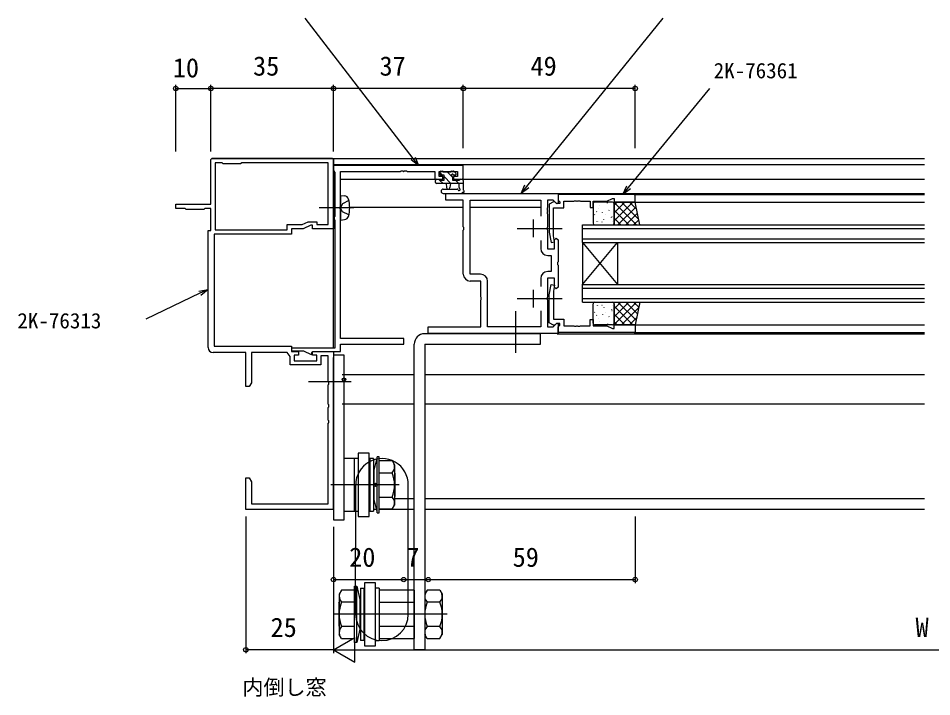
# Model space of a CAD drawing. Units: millimetres, scale not verified. Extents: x -437 to 438, y -344 to 341.
# Drawn here: x -61.6 to 198.9, y -133.1 to 60.3 of the extents above; entities that cross this region are included whole.
import ezdxf
from ezdxf.enums import TextEntityAlignment as Align

# ---------------------------------------------------------------- set-up
doc = ezdxf.new("R2010")
doc.units = ezdxf.units.MM
doc.header["$LTSCALE"] = 2
doc.header["$PDMODE"] = 32
doc.header["$PDSIZE"] = 1
for name, color, linetype in [('0-1_USER1', 3, 'Continuous'), ('0-2_YKK_11', 7, 'Continuous'), ('0-3_YKK_12', 2, 'Continuous'), ('0-4_YKK_13', 4, 'Continuous'), ('0-6_YKK_D', 6, 'Continuous')]:
    doc.layers.add(name, color=color, linetype=linetype)
doc.styles.add('ＭＳ ゴシック', font='')
doc.styles.get('ＭＳ ゴシック').set_extended_font_data('MS Gothic')

msp = doc.modelspace()

# ---------------------------------------------------------------- linework, layer by layer
at = {"layer": '0-2_YKK_11'}
for p, q in [((28, 20.298), (-6.4, 20.298)), ((85.298, -2.101), (85.298, 2.899)), ((82.798, 0.399), (87.798, 0.399)), ((87.368, -3.063), (87.368, -5.331)), ((87.368, -13.871), (87.368, -16.14)), ((85.298, -22.101), (85.298, -17.101)), ((82.798, -19.601), (87.798, -19.601))]:
    msp.add_line(p, q, dxfattribs=at)
for points in [[(-7.5, -33.502), (-7.5, -0.202), (-6.7, -0.202), (-6.7, 6.098), (-8.4, 6.098), (-8.7, 5.798), (-13.7, 5.798), (-14, 6.098), (-16.7, 6.098), (-16.7, 7.298), (-6.7, 7.298), (-6.7, 19.998), (-6.4, 20.298)], [(-6.4, 20.298), (28.3, 20.298), (28.3, 0.298), (22.3, 0.298), (22.3, 1.298), (21.8, 1.298), (19.655, 0.298), (16.3, 0.298), (16.3, -1.202), (-5.7, -1.202), (-5.7, -33.202), (16.3, -33.202), (16.3, -34.702), (18.3, -34.702), (18.3, -35.702), (17.1, -35.702), (17.1, -37.302), (23.5, -37.302), (23.5, -35.702), (22.3, -35.702), (22.3, -34.702), (28.3, -34.702), (28.3, -79.702), (3.3, -79.702), (3.3, -70.702), (4.27, -70.702), (4.9, -71.793), (4.9, -78.102), (26.8, -78.102), (26.8, -55.16), (26.92, -54.977), (26.92, -54.427), (26.8, -54.243), (26.8, -50.66), (26.92, -50.477), (26.92, -49.927), (26.8, -49.743), (26.8, -44.16), (26.92, -43.977), (26.92, -43.427)], [(30.3, -30.972), (30.3, 5.84), (30.18, 6.023), (30.18, 6.573), (30.3, 6.757), (30.3, 16.668), (47.342, 16.668), (47.525, 16.788), (48.075, 16.788), (48.258, 16.668), (48.342, 16.668), (48.525, 16.788), (49.075, 16.788), (49.258, 16.668), (57.2, 16.668), (57.2, 14.398), (59.5, 14.398), (59.5, 15.198), (58.4, 15.198), (58.4, 16.668), (63.67, 16.668), (63.67, 15.198), (62.5, 15.198), (62.5, 14.398), (65.3, 14.398), (65.3, 18.298), (28.3, 18.298), (28.3, 16.868), (28.485, 16.669), (28.67, 16.469), (28.67, 3.826), (28.585, 3.662), (28.5, 3.498), (28.5, 3.098), (28.585, 2.935), (28.67, 2.771), (28.67, -33.702), (16.3, -33.702), (16.3, -34.502), (19.711, -34.502)], [(65.298, -12.601), (65.298, -0.06), (65.418, 0.124), (65.418, 0.673), (65.298, 0.857), (65.298, 8.469), (60.298, 8.469), (60.298, 10.399), (92.298, 10.399), (92.298, 7.598), (91.928, 7.445), (90.904, 8.469), (89.298, 8.469), (89.298, 6.357), (89.178, 6.173), (89.178, 5.624), (89.298, 5.44), (89.298, 5.357), (89.178, 5.173), (89.178, 4.624), (89.298, 4.44), (89.298, 0.857), (89.178, 0.673), (89.178, 0.124), (89.298, -0.06), (89.298, -5.401), (91.298, -5.401), (91.298, -2.901), (91.798, -2.401), (92.298, -2.901), (92.298, -9.143), (92.178, -9.327), (92.178, -9.876), (92.298, -10.06), (92.298, -16.301), (91.798, -16.801), (91.298, -16.301), (91.298, -13.801), (89.298, -13.801), (89.298, -19.143)], [(70.228, -12.671), (67.228, -12.671), (67.228, 8.469), (87.368, 8.469), (87.368, 3.86)], [(89.368, -7.331), (90.368, -7.331), (90.368, -11.871), (89.368, -11.871)], [(92.298, -29.601), (55.298, -29.601), (55.298, -27.671), (70.298, -27.671), (70.298, -20.06), (70.418, -19.876), (70.418, -19.327), (70.298, -19.143), (70.298, -14.601), (67.298, -14.601)], [(87.368, -23.063), (87.368, -27.671), (72.228, -27.671), (72.228, -14.671)], [(89.298, -19.143), (89.178, -19.327), (89.178, -19.876), (89.298, -20.06), (89.298, -27.671), (90.904, -27.671), (91.928, -26.648), (92.298, -26.801), (92.298, -29.601)], [(19.711, -34.502), (21.881, -35.514), (22.1, -35.374), (22.1, -35.002), (22.4, -34.702), (30.3, -34.702), (30.3, -32.602), (48.3, -32.602), (48.3, -30.972), (30.3, -30.972)], [(26.92, -43.427), (26.8, -43.243), (26.8, -35.902), (24.7, -35.902), (24.7, -38.502), (15.9, -38.502), (15.9, -36.144), (15.1, -35.002), (4.9, -35.002), (4.9, -43.61), (4.27, -44.702), (3.3, -44.702), (3.3, -35.002), (-6, -35.002)]]:
    msp.add_lwpolyline(points, dxfattribs=at)
for points in [[(26.8, 19.098), (2.1, 19.098), (1.8, 18.798), (-3.2, 18.798), (-3.5, 19.098), (-5.5, 19.098), (-5.5, -0.002), (15.1, -0.002), (15.1, 1.498), (19.389, 1.498), (21.105, 2.298), (23.5, 2.298), (23.5, 1.498), (26.8, 1.498)], [(114.298, 10.098), (92.298, 10.098), (92.298, 8.468), (92.598, 8.168), (92.798, 7.968), (92.798, 7.498), (91.848, 7.498), (91.348, 7.998), (91.011, 7.998), (89.798, 7.298), (89.798, -0.71), (90.306, -3.588), (91.291, -3.415), (90.998, -1.757), (90.998, 6.298), (93.998, 6.298), (93.998, 8.168), (96.79, 8.168), (96.973, 8.288), (97.523, 8.288), (97.707, 8.168), (97.79, 8.168), (97.973, 8.288), (98.523, 8.288), (98.707, 8.168), (101.498, 8.168), (101.498, 6.398), (102.298, 6.398), (102.298, 8.168), (106.233, 8.168), (107.798, 8.898), (108.298, 8.898), (108.298, 7.898), (114.298, 7.898)], [(114.298, -29.301), (92.298, -29.301), (92.298, -27.671), (92.598, -27.371), (92.798, -27.171), (92.798, -26.701), (91.848, -26.701), (91.348, -27.201), (91.011, -27.201), (89.798, -26.501), (89.798, -18.493), (90.306, -15.615), (91.291, -15.788), (90.998, -17.447), (90.998, -25.501), (93.998, -25.501), (93.998, -27.371), (96.79, -27.371), (96.973, -27.491), (97.523, -27.491), (97.707, -27.371), (97.79, -27.371), (97.973, -27.491), (98.523, -27.491), (98.707, -27.371), (101.498, -27.371), (101.498, -25.601), (102.298, -25.601), (102.298, -27.371), (106.233, -27.371), (107.798, -28.101), (108.298, -28.101), (108.298, -27.101), (114.298, -27.101)]]:
    msp.add_lwpolyline(points, close=True, dxfattribs=at)
for centre, radius, start, end in [((89.368, -5.331), 2, 180.00001, 269.99999), ((67.298, -12.601), 2, 180.00001, 269.99999), ((70.228, -14.671), 2, 0.00001, 89.99999), ((89.368, -13.871), 2, 90.00001, 179.99999), ((-6, -33.502), 1.5, 180, 270)]:
    msp.add_arc(centre, radius, start, end, dxfattribs=at)
at = {"layer": '0-3_YKK_12'}
for p, q in [((28.3, 20.298), (196.8, 20.298)), ((28.3, -33.702), (28.3, 20.298)), ((28.3, 18.598), (196.8, 18.598)), ((30.3, 14.399), (57.7, 14.399)), ((65, 14.398), (196.8, 14.398)), ((92.098, 10.396), (196.8, 10.396)), ((113.998, 10.096), (196.8, 10.096)), ((114.298, 7.896), (196.8, 7.896)), ((65.298, 6.398), (32.896, 6.398)), ((87.368, 6.398), (67.228, 6.398)), ((99.301, 1.399), (196.8, 1.399)), ((99.301, -3.601), (99.301, 1.399)), ((99.301, 0.399), (196.8, 0.399)), ((99.301, -2.601), (196.8, -2.601)), ((99.301, -3.601), (196.8, -3.601)), ((99.301, -3.601), (99.301, -15.601)), ((99.301, -3.601), (109.301, -15.601)), ((99.301, -15.601), (109.301, -3.601)), ((109.293, -3.601), (109.293, -15.601)), ((99.301, -15.601), (196.8, -15.601)), ((99.301, -20.601), (99.301, -15.601)), ((99.301, -16.601), (196.8, -16.601)), ((99.301, -19.601), (196.8, -19.601)), ((99.301, -20.601), (196.8, -20.601)), ((114.298, -27.103), (196.8, -27.103)), ((92.098, -29.604), (196.8, -29.604)), ((113.998, -29.303), (196.8, -29.303)), ((28.3, -79.702), (28.3, -36.402)), ((51.3, -41.302), (30.8, -41.302)), ((196.8, -41.302), (54.3, -41.302)), ((51.3, -49.702), (30.8, -49.702)), ((196.8, -49.702), (54.3, -49.702)), ((51.3, -76.702), (45.7, -76.702)), ((196.8, -76.702), (54.3, -76.702)), ((40.473, -79.702), (39.65, -79.702)), ((51.3, -79.702), (41.3, -79.702)), ((196.8, -79.702), (54.3, -79.702))]:
    msp.add_line(p, q, dxfattribs=at)
at = {"layer": '0-4_YKK_13'}
for p, q in [((58.6, 15.898), (58.6, 16.398)), ((59.382, 15.598), (58.6, 16.38)), ((58.9, 16.698), (59.4, 16.698)), ((59.6, 16.498), (61.7, 16.498)), ((62.2, 15.025), (60.727, 16.498)), ((61.9, 16.698), (62.5, 16.698)), ((62.712, 16.61), (63.212, 16.11)), ((57.4, 13.498), (57.4, 14.098)), ((57.7, 14.398), (58.3, 14.398)), ((65.3, 13.198), (57.7, 13.198)), ((58.496, 14.239), (58.341, 14.394)), ((59.537, 13.198), (58.537, 14.198)), ((61.782, 13.198), (59.8, 15.18)), ((60.4, 13.198), (60.502, 12.054)), ((61.6, 13.198), (61.498, 12.054)), ((63, 15.598), (62.661, 15.598)), ((64.027, 13.198), (63.027, 14.198)), ((64.1, 12.018), (64.1, 13.198)), ((64.4, 14.398), (65, 14.398)), ((65.288, 14.182), (65.084, 14.386)), ((65.3, 14.098), (65.3, 11.418)), ((59.572, 11.598), (63.533, 11.601)), ((30.3, 9.798), (31.419, 9.7)), ((30.3, 9.798), (30.3, 2.798)), ((59.572, 10.398), (64.734, 10.398)), ((107.798, 7.899), (102.798, 7.899)), ((113.633, 7.899), (108.298, 2.564)), ((111.388, 7.899), (108.298, 4.809)), ((109.143, 7.899), (108.298, 7.054)), ((115.298, 3.046), (110.445, 7.899)), ((114.716, 5.873), (112.69, 7.899)), ((34.053, 6.298), (24.17, 6.298)), ((102.298, 7.399), (102.298, 1.899)), ((102.318, 6.388), (102.342, 6.432)), ((103.894, 6.064), (103.901, 6.071)), ((104.208, 6.979), (104.232, 7.023)), ((106.4, 7.623), (106.424, 7.666)), ((106.832, 5.546), (106.856, 5.59)), ((108.082, 6.22), (108.089, 6.226)), ((114.7, 1.399), (108.298, 7.8)), ((108.298, 1.899), (108.298, 7.399)), ((112.455, 1.399), (108.298, 5.555)), ((114.568, 6.589), (109.378, 1.399)), ((30.3, 2.798), (31.419, 2.896)), ((102.751, 4.312), (102.775, 4.356)), ((103.317, 5.153), (103.406, 5.2)), ((104.942, 4.955), (104.966, 4.999)), ((105.375, 2.878), (105.399, 2.922)), ((105.914, 4.278), (105.921, 4.285)), ((107.566, 3.521), (107.59, 3.565)), ((107.693, 3.77), (107.781, 3.817)), ((110.21, 1.399), (108.298, 3.31)), ((114.952, 4.728), (111.623, 1.399)), ((115.335, 2.866), (113.868, 1.399)), ((80.698, 0.399), (93.498, 0.399)), ((102.798, 1.399), (107.798, 1.399)), ((103.485, 2.287), (103.509, 2.331)), ((103.709, 2.303), (103.717, 2.31)), ((104.842, 2.264), (104.93, 2.31)), ((107.897, 2.459), (107.904, 2.465)), ((107.999, 1.445), (108.022, 1.489)), ((80.698, -19.601), (93.498, -19.601)), ((102.798, -20.601), (107.798, -20.601)), ((107.999, -20.647), (108.022, -20.691)), ((114.7, -20.601), (108.298, -27.003)), ((112.455, -20.601), (108.298, -24.758)), ((110.21, -20.601), (108.298, -22.513)), ((114.568, -25.792), (109.378, -20.601)), ((114.952, -23.93), (111.623, -20.601)), ((115.335, -22.069), (113.868, -20.601)), ((80.3, -35.102), (80.3, -23.172)), ((102.298, -26.601), (102.298, -21.101)), ((103.485, -21.49), (103.509, -21.533)), ((103.709, -21.506), (103.717, -21.512)), ((104.842, -21.466), (104.93, -21.513)), ((105.375, -22.081), (105.399, -22.125)), ((107.566, -22.724), (107.59, -22.768)), ((107.693, -22.973), (107.781, -23.02)), ((107.897, -21.661), (107.904, -21.668)), ((108.298, -21.101), (108.298, -26.601)), ((113.633, -27.101), (108.298, -21.767)), ((115.298, -22.248), (110.445, -27.101)), ((102.318, -25.591), (102.342, -25.635)), ((102.751, -23.514), (102.775, -23.558)), ((103.317, -24.356), (103.406, -24.402)), ((103.894, -25.267), (103.901, -25.273)), ((104.942, -24.157), (104.966, -24.201)), ((105.914, -23.481), (105.921, -23.487)), ((106.832, -24.749), (106.856, -24.793)), ((108.082, -25.422), (108.089, -25.429)), ((111.388, -27.101), (108.298, -24.012)), ((114.716, -25.076), (112.69, -27.101)), ((107.798, -27.101), (102.798, -27.101)), ((104.208, -26.182), (104.232, -26.226)), ((106.4, -26.825), (106.424, -26.869)), ((109.143, -27.101), (108.298, -26.257)), ((87.3, -29.602), (54.3, -29.602)), ((87.3, -32.602), (87.3, -29.602)), ((51.3, -119.602), (51.3, -32.602)), ((54.3, -32.602), (87.3, -32.602)), ((54.3, -32.602), (54.3, -119.602)), ((28.3, -35.701), (28.3, -82.701)), ((31.3, -35.701), (28.3, -35.701)), ((31.3, -82.701), (31.3, -35.701)), ((33.3, -43.286), (21.17, -43.286)), ((38.5, -63.701), (35.3, -63.701)), ((35.3, -63.701), (35.3, -81.701)), ((40.7, -64.701), (39.8, -68.501)), ((40.7, -80.701), (40.7, -64.701)), ((41.3, -64.701), (40.7, -64.701)), ((41.3, -80.701), (41.3, -64.701)), ((35.3, -65.201), (31.3, -65.201)), ((34.3, -80.201), (34.3, -65.201)), ((38.65, -65.201), (38.65, -80.201)), ((39.65, -65.201), (38.65, -65.201)), ((39.65, -65.201), (39.65, -80.201)), ((41.3, -65.773), (45.02, -65.773)), ((45.02, -65.773), (45.7, -66.951)), ((45.7, -66.951), (45.7, -78.451)), ((39.8, -68.501), (39.8, -76.901)), ((41.3, -69.237), (45.02, -69.237)), ((45.8, -69.378), (45.7, -69.278)), ((45.8, -69.378), (45.8, -76.025)), ((47, -72.701), (27.5, -72.701)), ((34.6, -109.598), (34.62, -72.697)), ((49.6, -109.606), (49.619, -72.701)), ((39.8, -76.901), (40.7, -80.701)), ((41.3, -76.165), (45.02, -76.165)), ((45.8, -76.025), (45.7, -76.125)), ((31.3, -80.201), (35.3, -80.201)), ((38.65, -80.201), (39.65, -80.201)), ((40.7, -80.701), (41.3, -80.701)), ((45.02, -79.629), (41.3, -79.629)), ((45.02, -79.629), (45.7, -78.451)), ((28.3, -82.701), (31.3, -82.701)), ((40.3, -100.602), (37.1, -100.602)), ((37.1, -100.602), (37.1, -118.602)), ((40.3, -118.602), (40.3, -100.602)), ((30.58, -102.673), (29.9, -103.852)), ((29.9, -103.852), (29.9, -115.352)), ((34.3, -102.673), (30.58, -102.673)), ((34.3, -101.602), (34.9, -101.602)), ((34.3, -117.602), (34.3, -101.602)), ((34.9, -101.602), (35.8, -105.402)), ((34.9, -117.602), (34.9, -101.602)), ((35.95, -102.102), (36.95, -102.102)), ((35.95, -102.102), (35.95, -117.102)), ((36.95, -102.102), (36.95, -117.102)), ((41.3, -102.102), (40.3, -102.102)), ((41.3, -102.102), (41.3, -117.102)), ((51.3, -102.673), (41.3, -102.673)), ((51.3, -102.673), (51.3, -116.53)), ((58.62, -102.673), (59.3, -103.852)), ((59.3, -103.852), (59.3, -115.352)), ((29.8, -106.278), (29.9, -106.178)), ((29.8, -106.278), (29.8, -112.925)), ((34.3, -106.138), (30.58, -106.138)), ((35.8, -105.402), (35.8, -113.802)), ((41.3, -106.138), (51.3, -106.138)), ((58.62, -106.138), (54.98, -106.138)), ((60.7, -109.602), (28.4, -109.602)), ((29.8, -112.925), (29.9, -113.025)), ((34.3, -113.066), (30.58, -113.066)), ((51.3, -113.066), (41.3, -113.066)), ((58.62, -113.066), (54.98, -113.066)), ((30.58, -116.53), (29.9, -115.352)), ((30.58, -116.53), (34.3, -116.53)), ((36.95, -117.102), (35.95, -117.102)), ((40.3, -117.102), (41.3, -117.102)), ((41.3, -116.53), (51.3, -116.53)), ((54.98, -116.53), (54.3, -115.352)), ((54.98, -116.53), (58.62, -116.53)), ((58.62, -116.53), (59.3, -115.352)), ((37.1, -118.602), (40.3, -118.602)), ((51.3, -119.602), (54.3, -119.602))]:
    msp.add_line(p, q, dxfattribs=at)
for points in [[(58.5, 14.198), (59.8, 14.198), (59.8, 15.598), (58.9, 15.598)], [(62.2, 15.137), (62.2, 14.198), (64.2, 14.198)], [(32.663, 8.348), (30.848, 7.443), (30.239, 6.298)], [(32.663, 4.248), (30.848, 5.153), (30.239, 6.298)], [(35.3, -81.701), (38.5, -81.701), (38.5, -63.701)], [(58.62, -102.673), (54.98, -102.673), (54.3, -103.852)], [(35.8, -113.802), (34.9, -117.602), (34.3, -117.602)]]:
    msp.add_lwpolyline(points, dxfattribs=at)
for points in [[(115.638, 1.399), (114.298, 7.899), (108.298, 7.899), (108.298, 1.399)], [(115.638, -20.601), (114.298, -27.101), (108.298, -27.101), (108.298, -20.601)]]:
    msp.add_lwpolyline(points, close=True, dxfattribs=at)
for centre, radius, start, end in [((58.9, 16.398), 0.3, 90, 180), ((58.9, 15.898), 0.3, 180, 270), ((59.4, 16.498), 0.2, 0, 90), ((61.9, 16.498), 0.2, 90, 180), ((62.2, 15.598), 0.25, 33.05573, 236.94427), ((62.661, 15.898), 0.3, 213.05573, 270), ((62.5, 16.398), 0.3, 45, 90), ((63, 15.898), 0.3, 270, 45), ((57.7, 14.098), 0.3, 90, 180), ((57.7, 13.498), 0.3, 180, 270), ((58.3, 14.198), 0.2, 0, 90), ((61.9, 15.137), 0.3, 0, 56.94427), ((64.4, 14.198), 0.2, 90, 180), ((65, 14.098), 0.3, 0, 90), ((59.572, 10.998), 0.6, 90.04023, 270.04023), ((61, 12.098), 0.5, 185.09207, 354.90793), ((63.533, 11.301), 0.3, 19.18976, 90.04023), ((64.1, 11.498), 0.3, 199.18976, 60), ((64.4, 12.018), 0.3, 180, 240), ((64.734, 10.698), 0.3, 270, 319.47122), ((65.19, 10.308), 0.3, 79.47122, 139.47122), ((65.3, 10.898), 0.3, 259.47122, 60), ((65.6, 11.418), 0.3, 180, 240), ((31.306, 8.405), 1.3, 15.88085, 85), ((23.9, 6.298), 9, 344.11915, 15.88085), ((102.798, 7.399), 0.5, 90, 180), ((107.798, 7.399), 0.5, 0, 90), ((31.306, 4.191), 1.3, 275, 344.11915), ((102.798, 1.899), 0.5, 180, 270), ((107.798, 1.899), 0.5, 270, 0), ((102.798, -21.101), 0.5, 90, 180), ((107.798, -21.101), 0.5, 0, 90), ((102.798, -26.601), 0.5, 180, 270), ((107.798, -26.601), 0.5, 270, 0), ((54.3, -32.602), 3, 90, 180), ((42.12, -72.701), 7.5, 359.97064, 179.97064), ((43.155, -67.505), 2.545, 317.11671, 17.11671), ((36.539, -72.701), 9.161, 337.78069, 22.21931), ((43.155, -77.897), 2.545, 342.88329, 42.88329), ((32.445, -104.406), 2.545, 162.88329, 222.88329), ((56.845, -104.406), 2.545, 162.88329, 222.88329), ((56.755, -104.406), 2.545, 317.11671, 17.11671), ((39.061, -109.602), 9.161, 157.78069, 202.21931), ((63.461, -109.602), 9.161, 157.78069, 202.21931), ((50.139, -109.602), 9.161, 337.78069, 22.21931), ((42.1, -109.602), 7.5, 179.97064, 359.97064), ((32.445, -114.798), 2.545, 137.11671, 197.11671), ((56.845, -114.798), 2.545, 137.11671, 197.11671), ((56.755, -114.798), 2.545, 342.88329, 42.88329)]:
    msp.add_arc(centre, radius, start, end, dxfattribs=at)
for p in [(31.3, -42.701), (40.3, -72.701)]:
    msp.add_point(p, dxfattribs=at)
at = {"layer": '0-6_YKK_D'}
for p, q in [((-16.7, 22.298), (-16.7, 41.298)), ((-16.7, 40.298), (-6.7, 40.298)), ((-6.7, 22.298), (-6.7, 41.298)), ((-6.7, 22.298), (-6.7, 41.298)), ((28.3, 40.298), (-6.7, 40.298)), ((28.3, 22.298), (28.3, 41.298)), ((28.3, 23.298), (28.3, 41.298)), ((65.3, 40.298), (28.3, 40.298)), ((65.3, 23.298), (65.3, 41.298)), ((65.3, 23.298), (65.3, 41.298)), ((114.3, 40.298), (65.3, 40.298)), ((114.3, 23.298), (114.3, 41.298)), ((3.3, -81.702), (3.3, -120.702)), ((114.3, -81.702), (114.3, -100.702)), ((28.3, -84.701), (28.3, -120.702)), ((28.3, -84.701), (28.3, -120.702)), ((28.3, -84.701), (28.3, -100.702)), ((55.3, -99.702), (114.3, -99.702)), ((28.3, -119.702), (34.362, -116.202)), ((34.362, -123.202), (34.362, -116.202)), ((28.3, -119.702), (3.3, -119.702)), ((28.3, -119.702), (34.362, -123.202)), ((28.3, -119.702), (40.424, -119.702)), ((35.3, -119.702), (361.3, -119.702))]:
    msp.add_line(p, q, dxfattribs=at)
for points in [[(52.562, 18.298), (51.005, 20.318), (20.178, 60.298)], [(81.811, 10.399), (83.416, 12.38), (122.251, 60.298)], [(110.824, 10.098), (112.442, 12.069), (135.63, 40.298)], [(51.546, 20.735), (52.562, 18.298), (50.464, 19.901)], [(83.947, 11.949), (81.811, 10.399), (82.886, 12.81)], [(112.97, 11.635), (110.824, 10.098), (111.914, 12.503)], [(-7.5, -17.002), (-9.801, -18.101), (-25.254, -25.486)], [(-10.095, -17.485), (-7.5, -17.002), (-9.506, -18.718)], [(28.3, -99.702), (48.3, -99.702), (55.3, -99.702)]]:
    msp.add_lwpolyline(points, dxfattribs=at)
for centre in [(-16.7, 40.298), (-6.7, 40.298), (-6.7, 40.298), (28.3, 40.298), (28.3, 40.298), (65.3, 40.298), (65.3, 40.298), (114.3, 40.298), (28.3, -99.702), (48.3, -99.702), (48.3, -99.702), (55.3, -99.702), (55.3, -99.702), (114.3, -99.702), (3.3, -119.702)]:
    msp.add_circle(centre, 0.637, dxfattribs=at)

# ---------------------------------------------------------------- texts
at = {"layer": '0-1_USER1', "style": 'ＭＳ ゴシック'}
msp.add_text('内倒し窓', height=4.399, dxfattribs=at).set_placement((2.311, -133.916), align=Align.BOTTOM_LEFT)
at = {"layer": '0-6_YKK_D', "style": 'ＭＳ ゴシック'}
for s, height, p in [('10', 5.499, (-17.538, 41.798)), ('35', 5.499, (5.345, 42.298)), ('37', 5.499, (41.409, 42.298)), ('49', 5.499, (84.452, 42.298)), ('2K-76361', 4.399, (136.687, 41.864)), ('2K-76313', 4.399, (-61.852, -29.422)), ('20', 5.499, (32.76, -97.702)), ('7', 5.499, (49.051, -97.702)), ('59', 5.499, (79.367, -97.702)), ('25', 5.499, (10.345, -117.702)), ('W', 5.499, (194.252, -117.702))]:
    msp.add_text(s, height=height, dxfattribs=at).set_placement(p, align=Align.BOTTOM_LEFT)

doc.saveas('drawing.dxf')
